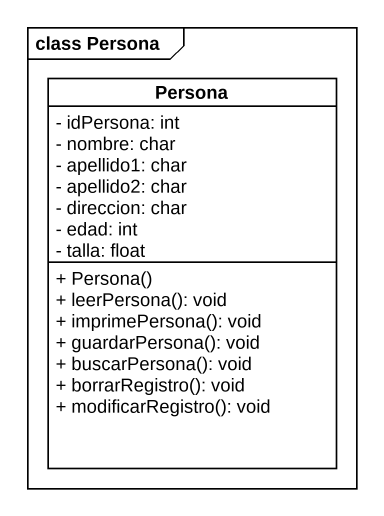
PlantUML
@startuml
mainframe class Persona
hide circle
hide empty members
skinparam classAttributeIconSize 0
class Persona {
  - idPersona: int
  - nombre: char
  - apellido1: char
  - apellido2: char
  - direccion: char
  - edad: int
  - talla: float
  + Persona()
  + leerPersona(): void
  + imprimePersona(): void
  + guardarPersona(): void
  + buscarPersona(): void
  + borrarRegistro(): void
  + modificarRegistro(): void
}
@enduml
